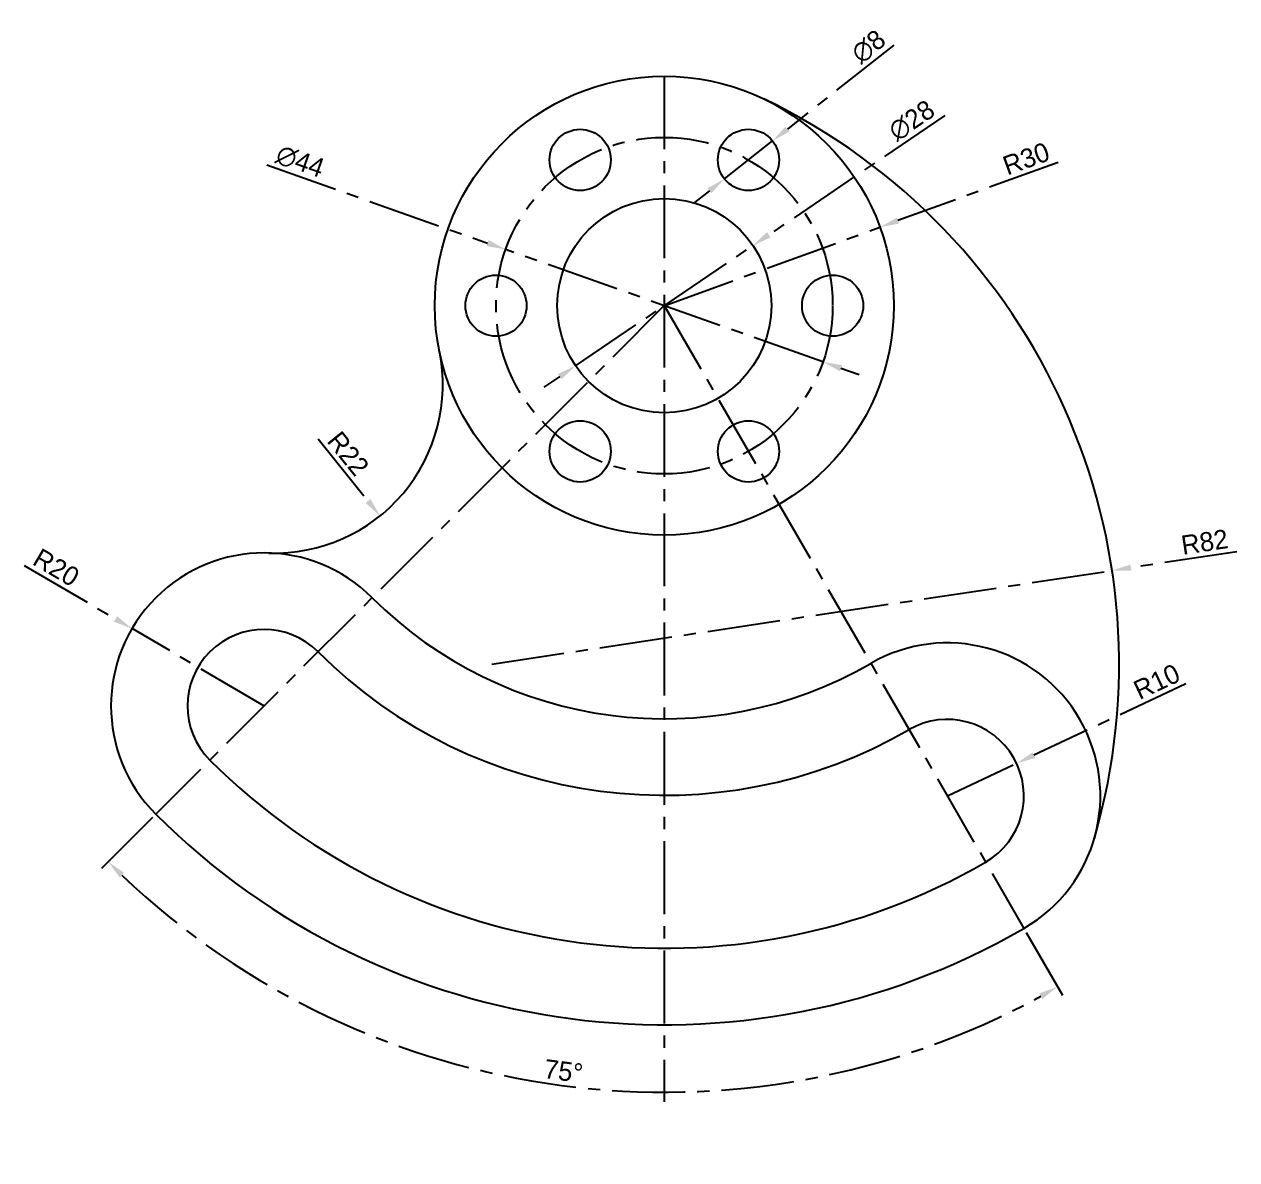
# Model space of a CAD drawing. Header units: millimetres. Extents: x -11614 to -3042, y 13178 to 15416.
# Drawn here: x -5925.7 to -5767.2, y 13912.9 to 14061.3 of the extents above; entities that cross this region are included whole.
import ezdxf

# ---------------------------------------------------------------- set-up
doc = ezdxf.new("R2010")
doc.units = ezdxf.units.MM
doc.header["$LTSCALE"] = 0.5
doc.header["$PDMODE"] = 34
doc.linetypes.add('CENTER2', pattern=[28.575, 19.05, -3.175, 3.175, -3.175])
doc.dimstyles.new('ISO-25', dxfattribs={"dimtxt": 2.5, "dimasz": 2.5, "dimexe": 1.25, "dimexo": 0.625, "dimtad": 1, "dimtxsty": 'Standard', "dimcen": 2.5, "dimadec": 0, "dimazin": 0, "dimtfac": 1, "dimtmove": 0, "dimatfit": 3, "dimfxl": 1, "dimarcsym": 0})

# ---------------------------------------------------------------- blocks, each defined once
blk = doc.blocks.new('*D175')
at = {"color": 0, "linetype": 'CENTER2', "lineweight": -2, "transparency": 16777216}
for p, q in [((-5893.99, 14042.96), (-5865.11, 14032.73)), ((-5821.28, 14017.21), (-5862.76, 14031.9)), ((-5818.93, 14016.37), (-5816.57, 14015.54))]:
    blk.add_line(p, q, dxfattribs=at)
at = {"color": 0, "linetype": 'CENTER2', "transparency": 16777216}
for points in [[(-5864.98, 14033.13), (-5865.25, 14032.34), (-5862.76, 14031.9)], [(-5818.79, 14016.77), (-5819.07, 14015.98), (-5821.28, 14017.21)]]:
    blk.add_solid(points, dxfattribs=at)
at = {"layer": 'Defpoints', "color": 0, "linetype": 'CENTER2', "transparency": 16777216}
for p in [(-5862.76, 14031.9), (-5821.28, 14017.21)]:
    blk.add_point(p, dxfattribs=at)
at = {"color": 0, "linetype": 'CENTER2', "transparency": 16777216, "insert": (-5889.63, 14043.4), "char_height": 2.5, "attachment_point": 5, "rotation": 340.4961}
blk.add_mtext('∅44', dxfattribs=at)
blk = doc.blocks.new('*D176')
at = {"color": 0, "linetype": 'CENTER2', "lineweight": -2, "transparency": 16777216}
for p, q in [((-5805.36, 14049.42), (-5828.36, 14033.81)), ((-5853.61, 14016.7), (-5830.43, 14032.41)), ((-5855.68, 14015.29), (-5857.75, 14013.89))]:
    blk.add_line(p, q, dxfattribs=at)
at = {"color": 0, "linetype": 'CENTER2', "transparency": 16777216}
for points in [[(-5828.6, 14034.16), (-5828.13, 14033.47), (-5830.43, 14032.41)], [(-5855.91, 14015.64), (-5855.44, 14014.95), (-5853.61, 14016.7)]]:
    blk.add_solid(points, dxfattribs=at)
at = {"layer": 'Defpoints', "color": 0, "linetype": 'CENTER2', "transparency": 16777216}
for p in [(-5830.43, 14032.41), (-5853.61, 14016.7)]:
    blk.add_point(p, dxfattribs=at)
at = {"color": 0, "linetype": 'CENTER2', "transparency": 16777216, "insert": (-5809.68, 14048.75), "char_height": 2.5, "attachment_point": 5, "rotation": 34.1438}
blk.add_mtext('∅28', dxfattribs=at)
blk = doc.blocks.new('*D177')
at = {"color": 0, "linetype": 'CENTER2', "lineweight": -2, "transparency": 16777216}
for p, q in [((-5812.03, 14058.62), (-5825.92, 14047.64)), ((-5834.16, 14041.12), (-5827.88, 14046.09)), ((-5836.12, 14039.57), (-5838.08, 14038.02))]:
    blk.add_line(p, q, dxfattribs=at)
at = {"color": 0, "linetype": 'CENTER2', "transparency": 16777216}
for points in [[(-5826.18, 14047.96), (-5825.66, 14047.31), (-5827.88, 14046.09)], [(-5836.38, 14039.9), (-5835.86, 14039.25), (-5834.16, 14041.12)]]:
    blk.add_solid(points, dxfattribs=at)
at = {"layer": 'Defpoints', "color": 0, "linetype": 'CENTER2', "transparency": 16777216}
for p in [(-5827.88, 14046.09), (-5834.16, 14041.12)]:
    blk.add_point(p, dxfattribs=at)
at = {"color": 0, "linetype": 'CENTER2', "transparency": 16777216, "insert": (-5815.32, 14058.41), "char_height": 2.5, "attachment_point": 5, "rotation": 38.3305}
blk.add_mtext('∅8', dxfattribs=at)
blk = doc.blocks.new('*D178')
at = {"color": 0, "linetype": 'CENTER2', "lineweight": -2, "transparency": 16777216}
for p, q in [((-5790.55, 14043.28), (-5811.48, 14035.67)), ((-5842.02, 14024.55), (-5813.83, 14034.81))]:
    blk.add_line(p, q, dxfattribs=at)
at = {"color": 0, "linetype": 'CENTER2', "transparency": 16777216}
blk.add_solid([(-5811.62, 14036.06), (-5811.34, 14035.27), (-5813.83, 14034.81)], dxfattribs=at)
at = {"layer": 'Defpoints', "color": 0, "linetype": 'CENTER2', "transparency": 16777216}
for p in [(-5813.83, 14034.81), (-5842.02, 14024.55)]:
    blk.add_point(p, dxfattribs=at)
at = {"color": 0, "linetype": 'CENTER2', "transparency": 16777216, "insert": (-5794.72, 14043.76), "char_height": 2.5, "attachment_point": 5, "rotation": 19.9936}
blk.add_mtext('R30', dxfattribs=at)
blk = doc.blocks.new('*D179')
at = {"color": 0, "linetype": 'CENTER2', "lineweight": -2, "transparency": 16777216}
for p, q in [((-5767.19, 13992.38), (-5781.02, 13990.3)), ((-5864.58, 13977.7), (-5783.49, 13989.93))]:
    blk.add_line(p, q, dxfattribs=at)
at = {"color": 0, "linetype": 'CENTER2', "transparency": 16777216}
blk.add_solid([(-5781.08, 13990.71), (-5780.96, 13989.89), (-5783.49, 13989.93)], dxfattribs=at)
at = {"layer": 'Defpoints', "color": 0, "linetype": 'CENTER2', "transparency": 16777216}
for p in [(-5783.49, 13989.93), (-5864.58, 13977.7)]:
    blk.add_point(p, dxfattribs=at)
at = {"color": 0, "linetype": 'CENTER2', "transparency": 16777216, "insert": (-5771.39, 13993.65), "char_height": 2.5, "attachment_point": 5, "rotation": 8.5745}
blk.add_mtext('R82', dxfattribs=at)
blk = doc.blocks.new('*D180')
at = {"color": 0, "linetype": 'CENTER2', "lineweight": -2, "transparency": 16777216}
blk.add_line((-5887.28, 14007.13), (-5880.75, 13999.02), dxfattribs=at)
at = {"color": 0, "linetype": 'CENTER2', "transparency": 16777216}
blk.add_solid([(-5880.43, 13999.28), (-5881.07, 13998.76), (-5879.18, 13997.07)], dxfattribs=at)
at = {"layer": 'Defpoints', "color": 0, "linetype": 'CENTER2', "transparency": 16777216}
for p in [(-5892.98, 14014.2), (-5879.18, 13997.07)]:
    blk.add_point(p, dxfattribs=at)
at = {"color": 0, "linetype": 'CENTER2', "transparency": 16777216, "insert": (-5883.34, 14005.22), "char_height": 2.5, "attachment_point": 5, "rotation": 308.8452}
blk.add_mtext('R22', dxfattribs=at)
blk = doc.blocks.new('*D181')
at = {"color": 0, "linetype": 'CENTER2', "lineweight": -2, "transparency": 16777216}
for p, q in [((-5925.69, 13990.59), (-5913.76, 13983.6)), ((-5894.35, 13972.23), (-5911.6, 13982.34))]:
    blk.add_line(p, q, dxfattribs=at)
at = {"color": 0, "linetype": 'CENTER2', "transparency": 16777216}
blk.add_solid([(-5913.55, 13983.96), (-5913.97, 13983.24), (-5911.6, 13982.34)], dxfattribs=at)
at = {"layer": 'Defpoints', "color": 0, "linetype": 'CENTER2', "transparency": 16777216}
for p in [(-5911.6, 13982.34), (-5894.35, 13972.23)]:
    blk.add_point(p, dxfattribs=at)
at = {"color": 0, "linetype": 'CENTER2', "transparency": 16777216, "insert": (-5921.5, 13990.32), "char_height": 2.5, "attachment_point": 5, "rotation": 329.6257}
blk.add_mtext('R20', dxfattribs=at)
blk = doc.blocks.new('*D182')
at = {"color": 0, "linetype": 'CENTER2', "lineweight": -2, "transparency": 16777216}
for p, q in [((-5773.83, 13975.12), (-5793.71, 13965.78)), ((-5805.02, 13960.47), (-5795.97, 13964.72))]:
    blk.add_line(p, q, dxfattribs=at)
at = {"color": 0, "linetype": 'CENTER2', "transparency": 16777216}
blk.add_solid([(-5793.88, 13966.16), (-5793.53, 13965.41), (-5795.97, 13964.72)], dxfattribs=at)
at = {"layer": 'Defpoints', "color": 0, "linetype": 'CENTER2', "transparency": 16777216}
for p in [(-5795.97, 13964.72), (-5805.02, 13960.47)]:
    blk.add_point(p, dxfattribs=at)
at = {"color": 0, "linetype": 'CENTER2', "transparency": 16777216, "insert": (-5777.65, 13975.4), "char_height": 2.5, "attachment_point": 5, "rotation": 25.1702}
blk.add_mtext('R10', dxfattribs=at)
blk = doc.blocks.new('*D183')
at = {"color": 0, "linetype": 'CENTER2', "lineweight": -2, "transparency": 16777216}
for p, q in [((-5908.93, 13957.64), (-5915.6, 13950.97)), ((-5794.71, 13942.61), (-5789.99, 13934.44))]:
    blk.add_line(p, q, dxfattribs=at)
blk.add_arc((-5842.02, 14024.55), 102.81, 226.3933, 298.6067, dxfattribs=at)
at = {"color": 0, "linetype": 'CENTER2', "transparency": 16777216}
for points in [[(-5913.22, 13949.81), (-5912.63, 13950.41), (-5914.71, 13951.86)], [(-5793, 13934.66), (-5792.59, 13933.93), (-5790.62, 13935.52)]]:
    blk.add_solid(points, dxfattribs=at)
at = {"layer": 'Defpoints', "color": 0, "linetype": 'CENTER2', "transparency": 16777216}
for p in [(-5842.02, 14024.55), (-5908.49, 13958.08), (-5795.02, 13943.15), (-5877.18, 13927.95)]:
    blk.add_point(p, dxfattribs=at)
at = {"color": 0, "linetype": 'CENTER2', "transparency": 16777216, "insert": (-5855.19, 13924.49), "char_height": 2.5, "attachment_point": 5, "rotation": 352.5}
blk.add_mtext('75°', dxfattribs=at)

msp = doc.modelspace()

# ---------------------------------------------------------------- linework, layer by layer
at = {"linetype": 'CENTER2'}
for p, q in [((-5842.02, 14054.553), (-5842.02, 13920.477)), ((-5842.02, 14024.553), (-5908.488, 13958.085)), ((-5842.02, 14024.553), (-5795.02, 13943.147))]:
    msp.add_line(p, q, dxfattribs=at)
at = {"linetype": 'Continuous'}
for centre, radius in [((-5842.02, 14024.553), 30), ((-5853.02, 14043.606), 4), ((-5831.02, 14043.606), 4), ((-5842.02, 14024.553), 14), ((-5864.02, 14024.553), 4), ((-5820.02, 14024.553), 4), ((-5853.02, 14005.5), 4), ((-5831.02, 14005.5), 4)]:
    msp.add_circle(centre, radius, dxfattribs=at)
at = {"linetype": 'CENTER2'}
msp.add_circle((-5842.02, 14024.553), 22, dxfattribs=at)
at = {"linetype": 'Continuous'}
for centre, radius, start, end in [((-5864.577, 13977.7), 82, 343.86196, 64.29192), ((-5892.98, 14014.205), 22, 268.13626, 11.47862), ((-5894.346, 13972.227), 20, 45, 225), ((-5842.02, 14024.553), 54, 225, 300), ((-5894.346, 13972.227), 10, 45, 225), ((-5842.02, 14024.553), 64, 225, 300), ((-5805.02, 13960.467), 20, 300, 120), ((-5805.02, 13960.467), 10, 300, 120), ((-5842.02, 14024.553), 84, 225, 300), ((-5842.02, 14024.553), 94, 225, 300)]:
    msp.add_arc(centre, radius, start, end, dxfattribs=at)

# ---------------------------------------------------------------- dimensions: what is measured, and where the dimension line sits
at = {"linetype": 'CENTER2'}
for p1, p2, picture, middle in [((-5834.158, 14041.125), (-5827.883, 14046.086), '*D177', (-5814.158, 14056.937)), ((-5853.607, 14016.695), (-5830.434, 14032.411), '*D176', (-5808.632, 14047.196)), ((-5821.283, 14017.208), (-5862.758, 14031.898), '*D175', (-5890.254, 14041.637))]:
    dim = msp.add_diameter_dim_2p(p1=p1, p2=p2, dimstyle='ISO-25', dxfattribs=at)
    dim.commit()
    dim.dimension.update_dxf_attribs({"geometry": picture, "text_midpoint": middle, "dimtype": 163})
for center, mpoint, picture, middle in [((-5842.02, 14024.553), (-5813.828, 14034.81), '*D178', (-5794.077, 14041.997)), ((-5892.98, 14014.205), (-5879.182, 13997.07), '*D180', (-5884.8, 14004.047)), ((-5864.577, 13977.7), (-5783.494, 13989.926), '*D179', (-5771.107, 13991.794)), ((-5894.346, 13972.227), (-5911.601, 13982.34), '*D181', (-5922.45, 13988.699)), ((-5805.02, 13960.467), (-5795.97, 13964.72), '*D182', (-5776.852, 13973.704))]:
    dim = msp.add_radius_dim(center=center, mpoint=mpoint, dimstyle='ISO-25', dxfattribs=at)
    dim.commit()
    dim.dimension.update_dxf_attribs({"geometry": picture, "text_midpoint": middle, "dimtype": 164})
dim = msp.add_angular_dim_3p(base=(-5877.182, 13927.948), center=(-5842.02, 14024.553), p1=(-5908.488, 13958.085), p2=(-5795.02, 13943.147), dimstyle='ISO-25', dxfattribs=at)
dim.commit()
dim.dimension.update_dxf_attribs({"geometry": '*D183', "text_midpoint": (-5855.194, 13924.486)})

doc.saveas('drawing.dxf')
